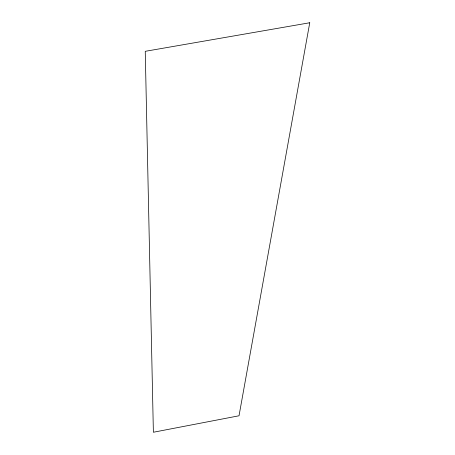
<?xml version="1.0" encoding="UTF-8"?>
<svg xmlns="http://www.w3.org/2000/svg" width="455" height="455" viewBox="0 0 455 455"><rect width="100%" height="100%" fill="white"/><g stroke="black" fill="none" stroke-linecap="round" stroke-linejoin="round"><path stroke-width="0.68" d="M309.753 22.75L239.023 415.779L153.381 432.25L145.247 51.318L309.753 22.75"/></g></svg>
